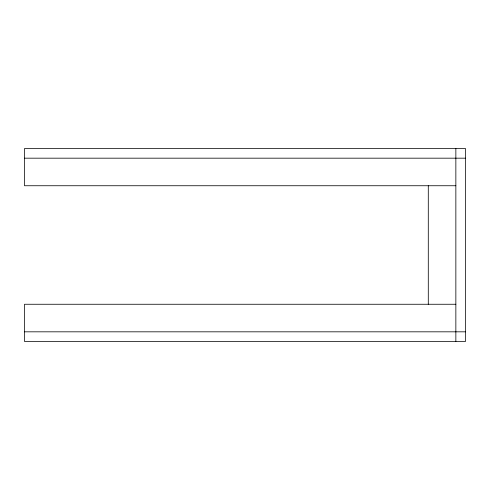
<?xml version="1.0" encoding="UTF-8"?>
<svg xmlns="http://www.w3.org/2000/svg" width="490" height="490" viewBox="0 0 490 490"><rect width="100%" height="100%" fill="white"/><g stroke="black" fill="none" stroke-linecap="round" stroke-linejoin="round"><path stroke-width="0.73" d="M24.5 158.178L465.5 158.178M455.853 185.741L24.5 185.741L24.5 148.531L465.5 148.531L465.5 341.469L24.5 341.469L24.5 304.259L455.853 304.259M24.5 331.822L465.5 331.822M455.853 148.531L455.853 341.469M428.291 185.741L428.291 304.259"/></g></svg>
